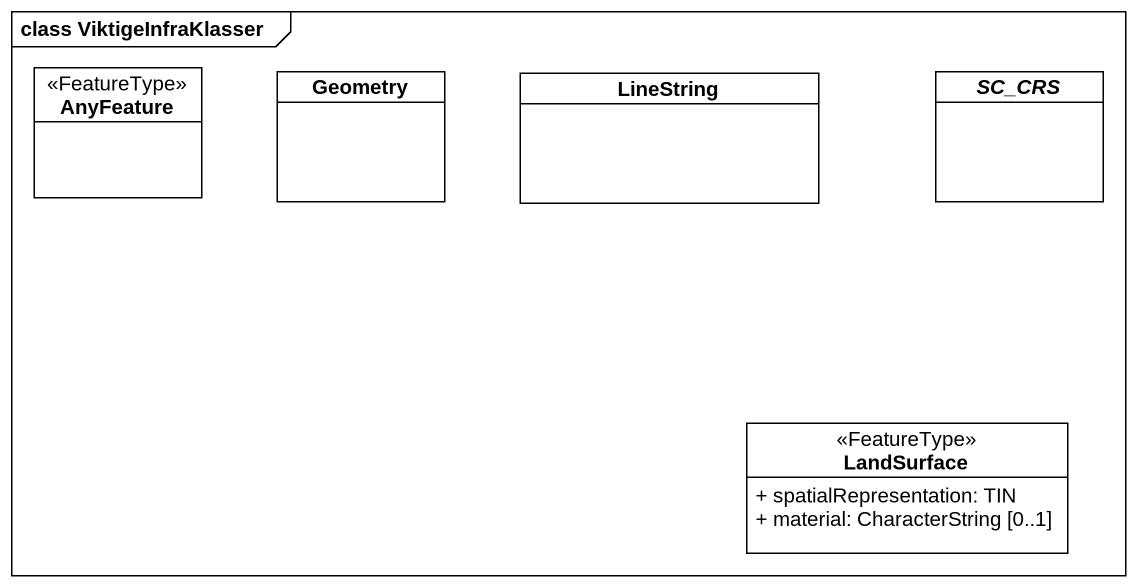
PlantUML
@startuml
mainframe class ViktigeInfraKlasser
hide circle
hide empty members
skinparam classAttributeIconSize 0
class AnyFeature <<FeatureType>>
class Geometry
class LineString
abstract class SC_CRS
class LandSurface <<FeatureType>> {
  + spatialRepresentation: TIN
  + material: CharacterString [0..1]
}
@enduml
